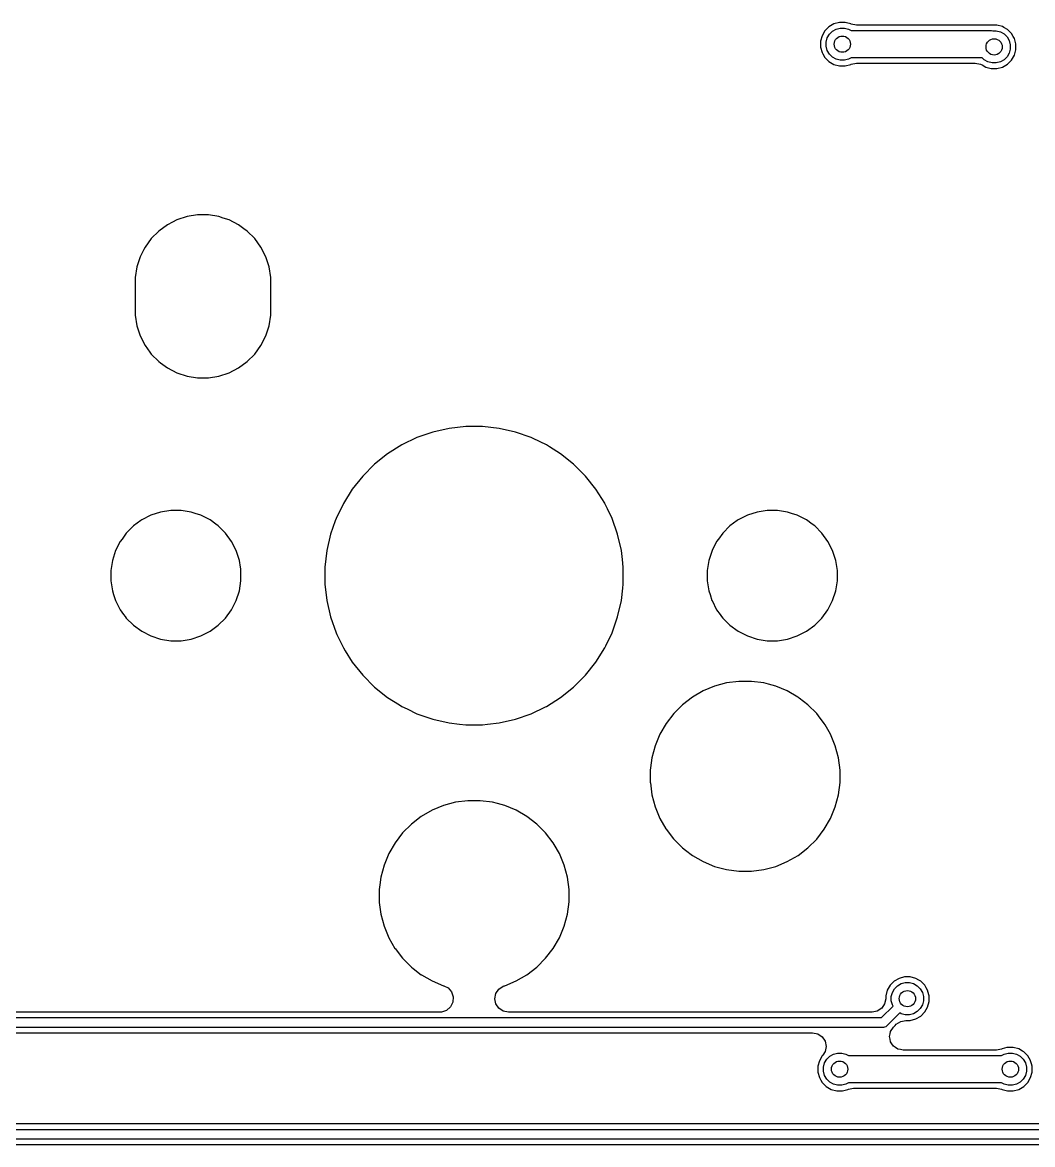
# Model space of a CAD drawing. Header units: inches. Extents: x 2.6 to 14.2, y -7.9 to -3.5.
# Drawn here: x 12.69 to 13.424, y -5.423 to -4.609 of the extents above; entities that cross this region are included whole.
import ezdxf

# ---------------------------------------------------------------- set-up
doc = ezdxf.new("R2010")
doc.units = ezdxf.units.IN
doc.header["$MEASUREMENT"] = 0
doc.layers.add('B.Cu', color=153, linetype='CONTINUOUS', true_color=0x4d7fc4)

msp = doc.modelspace()

# ---------------------------------------------------------------- linework, layer by layer
at = {"layer": 'B.Cu', "linetype": 'CONTINUOUS'}
for p, q in [((13.27954, -4.60991), (13.27595, -4.61199)), ((13.28355, -4.60884), (13.27954, -4.60991)), ((13.28771, -4.60884), (13.28355, -4.60884)), ((13.2887, -4.60911), (13.28771, -4.60884)), ((13.29172, -4.60991), (13.2887, -4.60911)), ((13.29207, -4.61006), (13.29172, -4.60991)), ((13.29582, -4.61081), (13.29207, -4.61006)), ((13.27094, -4.61852), (13.26986, -4.62253)), ((13.27301, -4.61492), (13.27094, -4.61852)), ((13.27595, -4.61199), (13.27301, -4.61492)), ((13.27472, -4.62009), (13.27626, -4.61742)), ((13.27626, -4.61742), (13.27844, -4.61524)), ((13.27844, -4.61524), (13.28111, -4.61369)), ((13.28111, -4.61369), (13.28409, -4.6129)), ((13.28409, -4.6129), (13.28717, -4.6129)), ((13.28717, -4.6129), (13.29015, -4.61369)), ((13.29015, -4.61369), (13.292, -4.61476)), ((13.292, -4.61476), (13.3939, -4.61476)), ((13.39571, -4.61081), (13.29582, -4.61081)), ((13.3939, -4.61476), (13.39492, -4.61486)), ((13.39492, -4.61486), (13.39741, -4.61486)), ((13.39794, -4.61081), (13.39571, -4.61081)), ((13.39741, -4.61486), (13.40039, -4.61566)), ((13.40195, -4.61188), (13.39794, -4.61081)), ((13.40039, -4.61566), (13.40306, -4.6172)), ((13.403, -4.61248), (13.40195, -4.61188)), ((13.40555, -4.61396), (13.403, -4.61248)), ((13.40306, -4.6172), (13.40524, -4.61938)), ((13.40848, -4.61689), (13.40555, -4.61396)), ((13.40978, -4.61914), (13.40848, -4.61689)), ((13.26986, -4.62253), (13.26986, -4.62668)), ((13.26986, -4.62668), (13.27094, -4.63069)), ((13.27392, -4.62306), (13.27472, -4.62009)), ((13.27392, -4.62615), (13.27392, -4.62306)), ((13.27472, -4.62913), (13.27392, -4.62615)), ((13.40524, -4.61938), (13.40678, -4.62205)), ((13.40678, -4.62205), (13.40758, -4.62503)), ((13.40758, -4.62503), (13.40758, -4.62812)), ((13.41056, -4.62049), (13.40978, -4.61914)), ((13.41157, -4.62426), (13.41056, -4.62049)), ((13.41163, -4.6245), (13.41157, -4.62426)), ((13.41163, -4.62865), (13.41163, -4.6245)), ((13.27094, -4.63069), (13.27141, -4.63151)), ((13.27141, -4.63151), (13.27301, -4.63429)), ((13.27301, -4.63429), (13.27595, -4.63722)), ((13.27626, -4.6318), (13.27472, -4.62913)), ((13.27844, -4.63398), (13.27626, -4.6318)), ((13.28111, -4.63552), (13.27844, -4.63398)), ((13.292, -4.63445), (13.29015, -4.63552)), ((13.38718, -4.63445), (13.292, -4.63445)), ((13.38868, -4.63595), (13.38718, -4.63445)), ((13.40524, -4.63376), (13.40306, -4.63595)), ((13.40678, -4.63109), (13.40524, -4.63376)), ((13.40758, -4.62812), (13.40678, -4.63109)), ((13.40848, -4.63626), (13.41056, -4.63266)), ((13.41056, -4.63266), (13.41163, -4.62865)), ((13.27595, -4.63722), (13.27954, -4.6393)), ((13.27954, -4.6393), (13.28355, -4.64037)), ((13.28409, -4.63632), (13.28111, -4.63552)), ((13.28355, -4.64037), (13.28771, -4.64037)), ((13.28717, -4.63632), (13.28409, -4.63632)), ((13.29015, -4.63552), (13.28717, -4.63632)), ((13.28771, -4.64037), (13.29172, -4.6393)), ((13.28771, -4.64037), (13.28771, -4.64037)), ((13.29172, -4.6393), (13.29207, -4.63915)), ((13.29172, -4.6393), (13.29172, -4.6393)), ((13.29172, -4.6393), (13.29172, -4.6393)), ((13.29207, -4.63915), (13.29582, -4.63841)), ((13.29582, -4.63841), (13.3822, -4.63841)), ((13.3822, -4.63841), (13.38595, -4.63915)), ((13.38595, -4.63915), (13.3871, -4.63972)), ((13.3871, -4.63972), (13.38978, -4.64127)), ((13.39135, -4.63749), (13.38868, -4.63595)), ((13.38978, -4.64127), (13.38978, -4.64127)), ((13.38978, -4.64127), (13.38978, -4.64127)), ((13.38978, -4.64127), (13.39379, -4.64234)), ((13.39432, -4.63828), (13.39135, -4.63749)), ((13.39379, -4.64234), (13.39794, -4.64234)), ((13.39741, -4.63828), (13.39432, -4.63828)), ((13.40039, -4.63749), (13.39741, -4.63828)), ((13.39794, -4.64234), (13.40195, -4.64127)), ((13.40306, -4.63595), (13.40039, -4.63749)), ((13.40195, -4.64127), (13.40555, -4.63919)), ((13.40555, -4.63919), (13.40848, -4.63626)), ((12.81755, -4.7486), (12.80989, -4.74981)), ((12.8253, -4.7486), (12.81755, -4.7486)), ((12.81755, -4.7486), (12.81755, -4.7486)), ((12.81755, -4.7486), (12.81755, -4.7486)), ((12.83295, -4.74981), (12.8253, -4.7486)), ((12.8253, -4.7486), (12.8253, -4.7486)), ((12.8253, -4.7486), (12.8253, -4.7486)), ((12.79562, -4.75573), (12.78935, -4.76028)), ((12.79937, -4.75382), (12.79562, -4.75573)), ((12.79562, -4.75573), (12.79562, -4.75573)), ((12.79562, -4.75573), (12.79562, -4.75573)), ((12.79562, -4.75573), (12.79562, -4.75573)), ((12.80252, -4.75221), (12.79937, -4.75382)), ((12.80989, -4.74981), (12.80252, -4.75221)), ((12.80252, -4.75221), (12.80252, -4.75221)), ((12.8361, -4.75084), (12.83295, -4.74981)), ((12.83295, -4.74981), (12.83295, -4.74981)), ((12.83295, -4.74981), (12.83295, -4.74981)), ((12.84032, -4.75221), (12.8361, -4.75084)), ((12.84723, -4.75573), (12.84032, -4.75221)), ((12.84032, -4.75221), (12.84032, -4.75221)), ((12.84032, -4.75221), (12.84032, -4.75221)), ((12.84032, -4.75221), (12.84032, -4.75221)), ((12.85114, -4.75857), (12.84723, -4.75573)), ((12.84723, -4.75573), (12.84723, -4.75573)), ((12.84723, -4.75573), (12.84723, -4.75573)), ((12.78935, -4.76028), (12.78387, -4.76576)), ((12.8535, -4.76028), (12.85114, -4.75857)), ((12.85897, -4.76576), (12.8535, -4.76028)), ((12.77932, -4.77203), (12.77845, -4.77373)), ((12.78387, -4.76576), (12.77932, -4.77203)), ((12.77932, -4.77203), (12.77932, -4.77203)), ((12.77932, -4.77203), (12.77932, -4.77203)), ((12.77932, -4.77203), (12.77932, -4.77203)), ((12.86351, -4.772), (12.85897, -4.76576)), ((12.85897, -4.76576), (12.85897, -4.76576)), ((12.86353, -4.77203), (12.86351, -4.772)), ((12.86705, -4.77894), (12.86353, -4.77203)), ((12.7758, -4.77894), (12.7734, -4.78631)), ((12.77845, -4.77373), (12.7758, -4.77894)), ((12.7758, -4.77894), (12.7758, -4.77894)), ((12.86944, -4.78631), (12.86705, -4.77894)), ((12.7734, -4.78631), (12.77219, -4.79396)), ((12.87065, -4.79396), (12.86944, -4.78631)), ((12.77219, -4.79396), (12.77219, -4.79396)), ((12.77219, -4.79396), (12.77219, -4.82139)), ((12.87065, -4.82139), (12.87065, -4.79396)), ((12.87065, -4.79396), (12.87065, -4.79396)), ((12.77219, -4.82139), (12.77219, -4.82139)), ((12.77219, -4.82139), (12.7734, -4.82905)), ((12.86944, -4.82905), (12.87065, -4.82139)), ((12.7734, -4.82905), (12.7734, -4.82905)), ((12.7734, -4.82905), (12.77368, -4.82989)), ((12.77368, -4.82989), (12.77579, -4.83639)), ((12.86705, -4.83642), (12.86944, -4.82905)), ((12.77579, -4.83639), (12.7758, -4.83642)), ((12.7758, -4.83642), (12.77932, -4.84332)), ((12.86353, -4.84332), (12.86705, -4.83642)), ((12.77932, -4.84332), (12.77932, -4.84332)), ((12.77932, -4.84332), (12.77932, -4.84332)), ((12.77932, -4.84332), (12.78292, -4.84829)), ((12.85897, -4.84959), (12.86353, -4.84332)), ((12.78292, -4.84829), (12.78387, -4.84959)), ((12.78387, -4.84959), (12.78935, -4.85507)), ((12.8535, -4.85507), (12.85897, -4.84959)), ((12.78935, -4.85507), (12.79067, -4.85603)), ((12.79067, -4.85603), (12.79558, -4.8596)), ((12.79558, -4.8596), (12.79562, -4.85963)), ((12.79562, -4.85963), (12.80252, -4.86315)), ((12.80252, -4.86315), (12.80989, -4.86554)), ((12.83295, -4.86554), (12.84032, -4.86315)), ((12.84032, -4.86315), (12.84723, -4.85963)), ((12.84723, -4.85963), (12.8535, -4.85507)), ((12.80989, -4.86554), (12.81755, -4.86675)), ((12.81755, -4.86675), (12.81755, -4.86675)), ((12.81755, -4.86675), (12.8253, -4.86675)), ((12.8253, -4.86675), (12.83295, -4.86554)), ((12.8253, -4.86675), (12.8253, -4.86675)), ((13.00011, -4.90351), (12.98825, -4.90621)), ((13.01219, -4.90215), (13.00011, -4.90351)), ((13.02435, -4.90215), (13.01219, -4.90215)), ((13.01219, -4.90215), (13.01219, -4.90215)), ((13.03644, -4.90351), (13.02435, -4.90215)), ((13.02435, -4.90215), (13.02435, -4.90215)), ((13.0483, -4.90621), (13.03644, -4.90351)), ((12.97677, -4.91023), (12.96581, -4.91551)), ((12.98238, -4.90827), (12.97677, -4.91023)), ((12.97677, -4.91023), (12.97677, -4.91023)), ((12.97677, -4.91023), (12.97677, -4.91023)), ((12.98825, -4.90621), (12.98238, -4.90827)), ((13.05978, -4.91023), (13.0483, -4.90621)), ((13.0483, -4.90621), (13.0483, -4.90621)), ((13.0483, -4.90621), (13.0483, -4.90621)), ((13.0611, -4.91087), (13.05978, -4.91023)), ((13.07074, -4.91551), (13.0611, -4.91087)), ((12.96581, -4.91551), (12.95551, -4.92198)), ((13.07312, -4.91701), (13.07074, -4.91551)), ((13.08103, -4.92198), (13.07312, -4.91701)), ((12.95551, -4.92198), (12.946, -4.92956)), ((12.95551, -4.92198), (12.95551, -4.92198)), ((13.09054, -4.92956), (13.08103, -4.92198)), ((12.946, -4.92956), (12.9374, -4.93816)), ((12.946, -4.92956), (12.946, -4.92956)), ((13.09914, -4.93816), (13.09054, -4.92956)), ((12.9374, -4.93816), (12.92982, -4.94767)), ((12.9374, -4.93816), (12.9374, -4.93816)), ((13.10673, -4.94767), (13.09914, -4.93816)), ((12.92982, -4.94767), (12.92335, -4.95797)), ((12.92982, -4.94767), (12.92982, -4.94767)), ((13.11318, -4.95794), (13.10673, -4.94767)), ((12.92335, -4.95797), (12.91809, -4.9689)), ((13.1132, -4.95797), (13.11318, -4.95794)), ((13.11511, -4.96193), (13.1132, -4.95797)), ((12.78359, -4.96663), (12.77697, -4.97001)), ((12.79067, -4.96433), (12.78359, -4.96663)), ((12.78359, -4.96663), (12.78359, -4.96663)), ((12.78359, -4.96663), (12.78359, -4.96663)), ((12.79802, -4.96317), (12.79067, -4.96433)), ((12.80546, -4.96317), (12.79802, -4.96317)), ((12.79802, -4.96317), (12.79802, -4.96317)), ((12.79802, -4.96317), (12.79802, -4.96317)), ((12.8128, -4.96433), (12.80546, -4.96317)), ((12.80546, -4.96317), (12.80546, -4.96317)), ((12.80546, -4.96317), (12.80546, -4.96317)), ((12.8128, -4.96433), (12.8128, -4.96433)), ((12.8128, -4.96433), (12.8128, -4.96433)), ((12.81571, -4.96528), (12.8128, -4.96433)), ((12.81988, -4.96663), (12.81571, -4.96528)), ((12.82651, -4.97001), (12.81988, -4.96663)), ((12.81988, -4.96663), (12.81988, -4.96663)), ((12.81988, -4.96663), (12.81988, -4.96663)), ((12.91807, -4.96893), (12.9175, -4.97056)), ((12.91809, -4.9689), (12.91807, -4.96893)), ((13.11848, -4.96893), (13.11511, -4.96193)), ((13.12249, -4.98041), (13.11848, -4.96893)), ((13.21667, -4.96663), (13.21004, -4.97001)), ((13.22374, -4.96433), (13.21667, -4.96663)), ((13.21667, -4.96663), (13.21667, -4.96663)), ((13.21667, -4.96663), (13.21667, -4.96663)), ((13.23109, -4.96317), (13.22374, -4.96433)), ((13.23853, -4.96317), (13.23109, -4.96317)), ((13.23109, -4.96317), (13.23109, -4.96317)), ((13.23109, -4.96317), (13.23109, -4.96317)), ((13.24588, -4.96433), (13.23853, -4.96317)), ((13.23853, -4.96317), (13.23853, -4.96317)), ((13.23853, -4.96317), (13.23853, -4.96317)), ((13.24878, -4.96528), (13.24588, -4.96433)), ((13.24588, -4.96433), (13.24588, -4.96433)), ((13.24588, -4.96433), (13.24588, -4.96433)), ((13.25295, -4.96663), (13.24878, -4.96528)), ((13.25958, -4.97001), (13.25295, -4.96663)), ((13.25295, -4.96663), (13.25295, -4.96663)), ((13.25295, -4.96663), (13.25295, -4.96663)), ((12.77095, -4.97438), (12.76569, -4.97964)), ((12.77633, -4.97047), (12.77095, -4.97438)), ((12.77697, -4.97001), (12.77633, -4.97047)), ((12.83076, -4.9731), (12.82651, -4.97001)), ((12.83253, -4.97438), (12.83076, -4.9731)), ((12.83779, -4.97964), (12.83253, -4.97438)), ((12.83253, -4.97438), (12.83253, -4.97438)), ((12.83253, -4.97438), (12.83253, -4.97438)), ((12.9175, -4.97056), (12.91405, -4.98041)), ((13.20402, -4.97438), (13.19876, -4.97964)), ((13.2094, -4.97047), (13.20402, -4.97438)), ((13.21004, -4.97001), (13.2094, -4.97047)), ((13.26383, -4.9731), (13.25958, -4.97001)), ((13.2656, -4.97438), (13.26383, -4.9731)), ((13.27086, -4.97964), (13.2656, -4.97438)), ((13.2656, -4.97438), (13.2656, -4.97438)), ((13.2656, -4.97438), (13.2656, -4.97438)), ((12.76262, -4.98386), (12.76131, -4.98566)), ((12.76569, -4.97964), (12.76262, -4.98386)), ((12.84216, -4.98566), (12.83779, -4.97964)), ((12.91405, -4.98041), (12.91135, -4.99227)), ((13.1252, -4.99227), (13.12249, -4.98041)), ((13.19569, -4.98386), (13.19438, -4.98566)), ((13.19876, -4.97964), (13.19569, -4.98386)), ((13.27523, -4.98566), (13.27086, -4.97964)), ((12.75794, -4.99229), (12.75564, -4.99937)), ((12.75795, -4.99226), (12.75794, -4.99229)), ((12.76131, -4.98566), (12.75795, -4.99226)), ((12.84554, -4.99229), (12.84216, -4.98566)), ((12.84784, -4.99937), (12.84554, -4.99229)), ((12.91135, -4.99227), (12.90999, -5.00435)), ((13.12591, -4.99861), (13.1252, -4.99227)), ((13.19101, -4.99229), (13.18871, -4.99937)), ((13.19102, -4.99226), (13.19101, -4.99229)), ((13.19438, -4.98566), (13.19102, -4.99226)), ((13.27861, -4.99229), (13.27523, -4.98566)), ((13.28091, -4.99937), (13.27861, -4.99229)), ((12.75564, -4.99937), (12.75447, -5.00671)), ((12.84863, -5.00435), (12.84784, -4.99937)), ((12.84784, -4.99937), (12.84784, -4.99937)), ((13.12656, -5.00435), (13.12591, -4.99861)), ((13.18871, -4.99937), (13.18754, -5.00671)), ((13.28207, -5.00671), (13.28091, -4.99937)), ((12.75447, -5.00671), (12.75447, -5.00671)), ((12.75447, -5.00671), (12.75447, -5.01415)), ((12.84883, -5.00561), (12.84863, -5.00435)), ((12.84893, -5.00625), (12.84883, -5.00561)), ((12.849, -5.00671), (12.84893, -5.00625)), ((12.849, -5.01415), (12.849, -5.00671)), ((12.90999, -5.00435), (12.90999, -5.01651)), ((13.12656, -5.00671), (13.12656, -5.00435)), ((13.12656, -5.00435), (13.12656, -5.00435)), ((13.12656, -5.01651), (13.12656, -5.00671)), ((13.18754, -5.00671), (13.18754, -5.00671)), ((13.18754, -5.00671), (13.18754, -5.01415)), ((13.28207, -5.01415), (13.28207, -5.00671)), ((13.28207, -5.00671), (13.28207, -5.00671)), ((12.75447, -5.01415), (12.75447, -5.01415)), ((12.75447, -5.01415), (12.75564, -5.0215)), ((12.84784, -5.0215), (12.849, -5.01415)), ((12.90999, -5.01651), (12.91135, -5.0286)), ((13.12622, -5.01956), (13.12656, -5.01651)), ((13.12656, -5.01651), (13.12656, -5.01651)), ((13.18754, -5.01415), (13.18754, -5.01415)), ((13.18754, -5.01415), (13.18871, -5.0215)), ((13.28091, -5.0215), (13.28207, -5.01415)), ((12.75564, -5.0215), (12.75564, -5.0215)), ((12.75564, -5.0215), (12.75652, -5.02422)), ((12.75652, -5.02422), (12.75793, -5.02855)), ((12.84554, -5.02858), (12.84784, -5.0215)), ((13.1252, -5.0286), (13.12622, -5.01956)), ((13.18871, -5.0215), (13.18871, -5.0215)), ((13.18871, -5.0215), (13.18959, -5.02422)), ((13.18959, -5.02422), (13.191, -5.02855)), ((13.27861, -5.02858), (13.28091, -5.0215)), ((12.75793, -5.02855), (12.75794, -5.02858)), ((12.75794, -5.02858), (12.76131, -5.0352)), ((12.84216, -5.0352), (12.84554, -5.02858)), ((12.91135, -5.0286), (12.91405, -5.04043)), ((13.12249, -5.04046), (13.1252, -5.0286)), ((13.191, -5.02855), (13.19101, -5.02858)), ((13.19101, -5.02858), (13.19438, -5.0352)), ((13.27523, -5.0352), (13.27861, -5.02858)), ((12.76131, -5.0352), (12.76377, -5.03858)), ((12.76377, -5.03858), (12.76494, -5.04019)), ((12.76494, -5.04019), (12.76569, -5.04122)), ((12.76569, -5.04122), (12.77095, -5.04648)), ((12.83253, -5.04648), (12.83779, -5.04122)), ((12.83779, -5.04122), (12.84216, -5.0352)), ((12.91405, -5.04043), (12.91405, -5.04046)), ((12.91405, -5.04046), (12.91807, -5.05194)), ((13.11848, -5.05194), (13.12249, -5.04046)), ((13.19438, -5.0352), (13.19684, -5.03858)), ((13.19684, -5.03858), (13.19801, -5.04019)), ((13.19801, -5.04019), (13.19876, -5.04122)), ((13.19876, -5.04122), (13.20402, -5.04648)), ((13.2656, -5.04648), (13.27086, -5.04122)), ((13.27086, -5.04122), (13.27523, -5.0352)), ((12.77095, -5.04648), (12.77697, -5.05086)), ((12.82651, -5.05086), (12.83253, -5.04648)), ((13.20402, -5.04648), (13.21004, -5.05086)), ((13.25958, -5.05086), (13.2656, -5.04648)), ((12.77697, -5.05086), (12.78359, -5.05423)), ((12.78359, -5.05423), (12.79067, -5.05653)), ((12.79067, -5.05653), (12.79802, -5.0577)), ((12.79802, -5.0577), (12.79802, -5.0577)), ((12.79802, -5.0577), (12.80546, -5.0577)), ((12.80546, -5.0577), (12.8128, -5.05653)), ((12.80546, -5.0577), (12.80546, -5.0577)), ((12.8128, -5.05653), (12.81988, -5.05423)), ((12.81988, -5.05423), (12.82651, -5.05086)), ((12.91807, -5.05194), (12.91863, -5.0531)), ((12.91863, -5.0531), (12.92335, -5.0629)), ((13.11387, -5.06149), (13.11848, -5.05194)), ((13.21004, -5.05086), (13.21667, -5.05423)), ((13.21667, -5.05423), (13.22374, -5.05653)), ((13.22374, -5.05653), (13.23109, -5.0577)), ((13.23109, -5.0577), (13.23109, -5.0577)), ((13.23109, -5.0577), (13.23853, -5.0577)), ((13.23853, -5.0577), (13.24588, -5.05653)), ((13.23853, -5.0577), (13.23853, -5.0577)), ((13.24588, -5.05653), (13.25295, -5.05423)), ((13.25295, -5.05423), (13.25958, -5.05086)), ((12.92335, -5.0629), (12.92474, -5.06512)), ((12.92474, -5.06512), (12.92982, -5.07319)), ((13.10673, -5.07319), (13.1132, -5.0629)), ((13.1132, -5.0629), (13.11321, -5.06287)), ((13.11321, -5.06287), (13.11387, -5.06149)), ((12.92982, -5.07319), (12.9374, -5.0827)), ((13.09914, -5.0827), (13.10673, -5.07319)), ((12.9374, -5.0827), (12.946, -5.0913)), ((13.09054, -5.0913), (13.09914, -5.0827)), ((13.19292, -5.0907), (13.18458, -5.09416)), ((13.20165, -5.08836), (13.19292, -5.0907)), ((13.21061, -5.08719), (13.20165, -5.08836)), ((13.21964, -5.08719), (13.21061, -5.08719)), ((13.2286, -5.08836), (13.21964, -5.08719)), ((13.23199, -5.08927), (13.2286, -5.08836)), ((13.2286, -5.08836), (13.2286, -5.08836)), ((13.2286, -5.08836), (13.2286, -5.08836)), ((13.23732, -5.0907), (13.23199, -5.08927)), ((13.24567, -5.09416), (13.23732, -5.0907)), ((12.946, -5.0913), (12.95551, -5.09889)), ((12.95551, -5.09889), (12.96399, -5.10422)), ((13.07074, -5.10536), (13.08103, -5.09889)), ((13.08103, -5.09889), (13.09054, -5.0913)), ((13.17675, -5.09868), (13.16959, -5.10418)), ((13.18458, -5.09416), (13.17675, -5.09868)), ((13.17675, -5.09868), (13.17675, -5.09868)), ((13.18458, -5.09416), (13.18458, -5.09416)), ((13.25344, -5.09865), (13.24567, -5.09416)), ((13.24567, -5.09416), (13.24567, -5.09416)), ((13.25349, -5.09868), (13.25344, -5.09865)), ((13.25442, -5.09938), (13.25349, -5.09868)), ((13.26066, -5.10418), (13.25442, -5.09938)), ((12.96399, -5.10422), (12.96581, -5.10536)), ((12.96581, -5.10536), (12.96956, -5.10716)), ((12.96956, -5.10716), (12.97677, -5.11064)), ((13.05978, -5.11064), (13.07012, -5.10566)), ((13.07012, -5.10566), (13.07074, -5.10536)), ((13.07074, -5.10536), (13.07074, -5.10536)), ((13.07074, -5.10536), (13.07074, -5.10536)), ((13.16959, -5.10418), (13.1632, -5.11056)), ((13.26705, -5.11056), (13.26066, -5.10418)), ((13.26066, -5.10418), (13.26066, -5.10418)), ((13.26066, -5.10418), (13.26066, -5.10418)), ((12.97677, -5.11064), (12.98825, -5.11465)), ((12.98825, -5.11465), (13.00011, -5.11736)), ((13.03644, -5.11736), (13.0483, -5.11465)), ((13.0483, -5.11465), (13.05978, -5.11064)), ((13.1632, -5.11056), (13.1577, -5.11773)), ((13.26834, -5.11225), (13.26705, -5.11056)), ((13.26705, -5.11056), (13.26705, -5.11056)), ((13.26705, -5.11056), (13.26705, -5.11056)), ((13.27255, -5.11773), (13.26834, -5.11225)), ((13.00011, -5.11736), (13.00766, -5.11821)), ((13.00766, -5.11821), (13.01219, -5.11872)), ((13.01219, -5.11872), (13.01219, -5.11872)), ((13.01219, -5.11872), (13.02435, -5.11872)), ((13.02435, -5.11872), (13.02809, -5.1183)), ((13.02435, -5.11872), (13.02435, -5.11872)), ((13.02809, -5.1183), (13.03644, -5.11736)), ((13.1577, -5.11773), (13.15318, -5.12556)), ((13.1577, -5.11773), (13.1577, -5.11773)), ((13.27312, -5.11872), (13.27255, -5.11773)), ((13.27705, -5.12552), (13.27312, -5.11872)), ((13.15318, -5.12556), (13.14972, -5.1339)), ((13.15318, -5.12556), (13.15318, -5.12556)), ((13.27707, -5.12556), (13.27705, -5.12552)), ((13.28052, -5.1339), (13.27707, -5.12556)), ((13.14972, -5.1339), (13.14739, -5.14263)), ((13.28286, -5.14263), (13.28052, -5.1339)), ((13.14739, -5.14263), (13.14643, -5.14989)), ((13.28404, -5.15159), (13.28286, -5.14263)), ((13.14643, -5.14989), (13.14621, -5.15159)), ((13.14621, -5.15159), (13.14621, -5.16062)), ((13.28404, -5.16062), (13.28404, -5.15159)), ((13.14621, -5.16062), (13.14625, -5.16095)), ((13.14625, -5.16095), (13.14739, -5.16958)), ((13.28286, -5.16958), (13.28404, -5.16062)), ((13.14739, -5.16958), (13.14972, -5.1783)), ((13.28052, -5.1783), (13.28286, -5.16958)), ((12.98773, -5.18077), (12.9799, -5.18529)), ((12.99607, -5.17732), (12.98773, -5.18077)), ((12.98773, -5.18077), (12.98773, -5.18077)), ((13.0048, -5.17498), (12.99607, -5.17732)), ((13.01376, -5.1738), (13.0048, -5.17498)), ((13.02279, -5.1738), (13.01376, -5.1738)), ((13.03175, -5.17498), (13.02279, -5.1738)), ((13.03514, -5.17589), (13.03175, -5.17498)), ((13.03175, -5.17498), (13.03175, -5.17498)), ((13.03175, -5.17498), (13.03175, -5.17498)), ((13.04047, -5.17732), (13.03514, -5.17589)), ((13.04882, -5.18077), (13.04047, -5.17732)), ((13.05659, -5.18526), (13.04882, -5.18077)), ((13.04882, -5.18077), (13.04882, -5.18077)), ((13.14972, -5.1783), (13.15318, -5.18665)), ((13.27707, -5.18665), (13.28052, -5.1783)), ((12.9799, -5.18529), (12.97274, -5.19079)), ((12.9799, -5.18529), (12.9799, -5.18529)), ((13.05664, -5.18529), (13.05659, -5.18526)), ((13.06381, -5.19079), (13.05664, -5.18529)), ((13.05664, -5.18529), (13.05664, -5.18529)), ((13.05664, -5.18529), (13.05664, -5.18529)), ((13.15318, -5.18665), (13.15318, -5.18665)), ((13.15318, -5.18665), (13.1576, -5.1943)), ((13.27255, -5.19447), (13.27707, -5.18665)), ((12.96635, -5.19718), (12.96085, -5.20435)), ((12.97274, -5.19079), (12.96635, -5.19718)), ((13.0702, -5.19718), (13.06381, -5.19079)), ((13.06381, -5.19079), (13.06381, -5.19079)), ((13.06381, -5.19079), (13.06381, -5.19079)), ((13.0757, -5.20435), (13.0702, -5.19718)), ((13.1576, -5.1943), (13.1577, -5.19447)), ((13.1577, -5.19447), (13.1577, -5.19447)), ((13.1577, -5.19447), (13.16317, -5.20161)), ((13.26705, -5.20164), (13.27255, -5.19447)), ((12.96085, -5.20435), (12.95633, -5.21217)), ((12.96085, -5.20435), (12.96085, -5.20435)), ((13.07644, -5.20562), (13.0757, -5.20435)), ((13.16317, -5.20161), (13.1632, -5.20164)), ((13.1632, -5.20164), (13.16959, -5.20803)), ((13.26066, -5.20803), (13.26705, -5.20164)), ((12.95633, -5.21217), (12.95287, -5.22052)), ((12.95633, -5.21217), (12.95633, -5.21217)), ((13.0802, -5.21214), (13.07644, -5.20562)), ((13.08022, -5.21217), (13.0802, -5.21214)), ((13.08367, -5.22052), (13.08022, -5.21217)), ((13.16959, -5.20803), (13.16959, -5.20803)), ((13.16959, -5.20803), (13.16959, -5.20803)), ((13.16959, -5.20803), (13.17177, -5.2097)), ((13.17177, -5.2097), (13.17675, -5.21353)), ((13.25349, -5.21353), (13.26066, -5.20803)), ((12.95287, -5.22052), (12.95053, -5.22924)), ((13.08601, -5.22924), (13.08367, -5.22052)), ((13.17675, -5.21353), (13.17675, -5.21353)), ((13.17675, -5.21353), (13.18458, -5.21805)), ((13.18458, -5.21805), (13.18458, -5.21805)), ((13.18458, -5.21805), (13.18458, -5.21805)), ((13.18458, -5.21805), (13.19292, -5.2215)), ((13.19292, -5.2215), (13.20165, -5.22384)), ((13.2286, -5.22384), (13.23732, -5.2215)), ((13.23732, -5.2215), (13.24567, -5.21805)), ((13.24567, -5.21805), (13.25349, -5.21353)), ((12.95053, -5.22924), (12.94978, -5.23497)), ((13.08719, -5.2382), (13.08601, -5.22924)), ((13.20165, -5.22384), (13.21061, -5.22502)), ((13.21061, -5.22502), (13.21964, -5.22502)), ((13.21964, -5.22502), (13.2286, -5.22384)), ((12.94978, -5.23497), (12.94936, -5.2382)), ((12.94936, -5.2382), (12.94936, -5.24723)), ((13.08719, -5.24723), (13.08719, -5.2382)), ((12.94936, -5.24723), (12.94942, -5.24772)), ((12.94942, -5.24772), (12.95053, -5.25619)), ((13.08601, -5.25619), (13.08719, -5.24723)), ((12.95053, -5.25619), (12.95287, -5.26492)), ((13.08367, -5.26492), (13.08601, -5.25619)), ((12.95287, -5.26492), (12.95633, -5.27326)), ((13.08022, -5.27326), (13.08367, -5.26492)), ((12.95633, -5.27326), (12.95633, -5.27326)), ((12.95633, -5.27326), (12.96083, -5.28106)), ((13.0757, -5.28109), (13.08022, -5.27326)), ((12.96083, -5.28106), (12.96085, -5.28109)), ((12.96085, -5.28109), (12.96085, -5.28109)), ((12.96085, -5.28109), (12.96632, -5.28822)), ((13.0702, -5.28825), (13.0757, -5.28109)), ((12.96632, -5.28822), (12.96635, -5.28825)), ((12.96635, -5.28825), (12.97274, -5.29464)), ((12.97274, -5.29464), (12.97274, -5.29464)), ((12.97274, -5.29464), (12.97274, -5.29464)), ((12.97274, -5.29464), (12.97397, -5.29559)), ((13.05664, -5.30014), (13.06381, -5.29464)), ((13.06381, -5.29464), (13.0702, -5.28825)), ((12.97397, -5.29559), (12.9799, -5.30014)), ((12.9799, -5.30014), (12.98008, -5.30024)), ((12.98008, -5.30024), (12.98773, -5.30466)), ((13.04882, -5.30466), (13.05664, -5.30014)), ((13.32679, -5.30283), (13.32319, -5.3049)), ((13.3308, -5.30175), (13.32679, -5.30283)), ((13.33495, -5.30175), (13.3308, -5.30175)), ((13.33896, -5.30283), (13.33495, -5.30175)), ((13.34119, -5.30411), (13.33896, -5.30283)), ((12.98773, -5.30466), (12.98773, -5.30466)), ((12.98773, -5.30466), (12.98773, -5.30466)), ((12.98773, -5.30466), (12.99607, -5.30812)), ((12.99607, -5.30812), (12.99607, -5.30812)), ((12.99607, -5.30812), (12.99607, -5.30812)), ((12.99607, -5.30812), (12.99638, -5.30822)), ((12.99638, -5.30822), (12.99635, -5.30829)), ((12.99635, -5.30829), (12.99933, -5.30976)), ((12.99933, -5.30976), (13.00185, -5.31264)), ((13.03413, -5.31379), (13.03625, -5.31061)), ((13.03625, -5.31061), (13.03943, -5.30848)), ((13.03943, -5.30848), (13.04017, -5.30823)), ((13.04017, -5.30822), (13.04047, -5.30812)), ((13.04017, -5.30823), (13.04017, -5.30822)), ((13.04047, -5.30812), (13.04882, -5.30466)), ((13.04047, -5.30812), (13.04047, -5.30812)), ((13.32026, -5.30784), (13.31818, -5.31143)), ((13.32319, -5.3049), (13.32026, -5.30784)), ((13.32196, -5.313), (13.3235, -5.31033)), ((13.3235, -5.31033), (13.32568, -5.30815)), ((13.32568, -5.30815), (13.32835, -5.30661)), ((13.32835, -5.30661), (13.33133, -5.30581)), ((13.33133, -5.30581), (13.33442, -5.30581)), ((13.33442, -5.30581), (13.33739, -5.30661)), ((13.33739, -5.30661), (13.34006, -5.30815)), ((13.34006, -5.30815), (13.34224, -5.31033)), ((13.34256, -5.3049), (13.34119, -5.30411)), ((13.34224, -5.31033), (13.34379, -5.313)), ((13.34549, -5.30784), (13.34256, -5.3049)), ((13.34656, -5.30969), (13.34549, -5.30784)), ((13.34757, -5.31143), (13.34656, -5.30969)), ((13.00185, -5.31264), (13.00308, -5.31626)), ((13.00308, -5.31626), (13.00283, -5.32008)), ((13.03338, -5.31754), (13.03413, -5.31379)), ((13.03413, -5.32129), (13.03338, -5.31754)), ((13.31711, -5.31754), (13.31636, -5.32129)), ((13.31818, -5.31143), (13.31711, -5.31544)), ((13.31711, -5.31544), (13.31711, -5.31754)), ((13.32116, -5.31598), (13.32196, -5.313)), ((13.32116, -5.31906), (13.32116, -5.31598)), ((13.32196, -5.32204), (13.32116, -5.31906)), ((13.34379, -5.313), (13.34458, -5.31598)), ((13.34458, -5.31906), (13.34379, -5.32204)), ((13.34458, -5.31598), (13.34458, -5.31906)), ((13.34847, -5.3148), (13.34757, -5.31143)), ((13.34864, -5.31544), (13.34847, -5.3148)), ((13.34864, -5.3196), (13.34864, -5.31544)), ((12.99336, -5.32734), (12.6117, -5.32734)), ((12.99464, -5.32726), (12.99336, -5.32734)), ((12.99826, -5.32603), (12.99464, -5.32726)), ((13.00114, -5.32351), (12.99826, -5.32603)), ((13.00283, -5.32008), (13.00114, -5.32351)), ((13.03625, -5.32447), (13.03413, -5.32129)), ((13.03943, -5.3266), (13.03625, -5.32447)), ((13.04318, -5.32734), (13.03943, -5.3266)), ((13.3073, -5.32734), (13.04318, -5.32734)), ((13.31105, -5.3266), (13.3073, -5.32734)), ((13.31424, -5.32447), (13.31105, -5.3266)), ((13.31408, -5.3313), (13.32247, -5.32292)), ((13.31636, -5.32129), (13.31424, -5.32447)), ((13.32247, -5.32292), (13.32196, -5.32204)), ((13.34006, -5.32689), (13.33739, -5.32843)), ((13.34224, -5.32471), (13.34006, -5.32689)), ((13.34379, -5.32204), (13.34224, -5.32471)), ((13.34256, -5.33014), (13.34549, -5.3272)), ((13.34549, -5.3272), (13.34757, -5.32361)), ((13.34757, -5.32361), (13.34864, -5.3196)), ((12.57866, -5.3313), (13.31408, -5.3313)), ((13.32748, -5.32793), (13.31806, -5.33735)), ((13.32484, -5.33616), (13.32802, -5.33403)), ((13.32835, -5.32843), (13.32748, -5.32793)), ((13.32802, -5.33403), (13.33177, -5.33329)), ((13.33133, -5.32923), (13.32835, -5.32843)), ((13.33442, -5.32923), (13.33133, -5.32923)), ((13.33177, -5.33329), (13.33495, -5.33329)), ((13.33739, -5.32843), (13.33442, -5.32923)), ((13.33495, -5.33329), (13.33896, -5.33221)), ((13.33896, -5.33221), (13.34256, -5.33014)), ((12.5757, -5.34234), (13.26405, -5.34234)), ((13.31555, -5.33839), (12.57719, -5.33839)), ((13.26405, -5.34234), (13.26781, -5.34309)), ((13.26781, -5.34309), (13.27099, -5.34521)), ((13.31624, -5.33832), (13.31555, -5.33839)), ((13.31723, -5.33791), (13.31624, -5.33832)), ((13.31752, -5.33779), (13.31723, -5.33791)), ((13.31806, -5.33735), (13.31752, -5.33779)), ((13.31996, -5.3451), (13.32036, -5.3431)), ((13.32036, -5.3431), (13.32071, -5.34135)), ((13.32071, -5.34135), (13.32283, -5.33817)), ((13.32071, -5.34135), (13.32071, -5.34135)), ((13.32071, -5.34135), (13.32071, -5.34135)), ((13.32283, -5.33817), (13.32309, -5.33791)), ((13.32283, -5.33817), (13.32283, -5.33817)), ((13.32309, -5.33791), (13.32329, -5.33771)), ((13.32329, -5.33771), (13.32405, -5.33695)), ((13.32329, -5.33771), (13.32329, -5.33771)), ((13.32405, -5.33695), (13.32484, -5.33616)), ((13.27099, -5.34521), (13.27311, -5.34839)), ((13.27311, -5.34839), (13.27386, -5.35215)), ((13.32034, -5.347), (13.31996, -5.3451)), ((13.31996, -5.3451), (13.31996, -5.3451)), ((13.31996, -5.3451), (13.31996, -5.3451)), ((13.32071, -5.34885), (13.32034, -5.347)), ((13.32165, -5.35026), (13.32071, -5.34885)), ((13.32071, -5.34885), (13.32071, -5.34885)), ((13.32071, -5.34885), (13.32071, -5.34885)), ((13.32283, -5.35203), (13.32165, -5.35026)), ((13.27104, -5.35902), (13.26897, -5.36261)), ((13.27144, -5.35851), (13.27104, -5.35902)), ((13.27311, -5.3559), (13.27139, -5.35847)), ((13.27139, -5.35847), (13.27144, -5.35851)), ((13.27386, -5.35215), (13.27311, -5.3559)), ((13.27429, -5.36151), (13.27647, -5.35933)), ((13.27647, -5.35933), (13.27914, -5.35779)), ((13.27914, -5.35779), (13.28212, -5.35699)), ((13.28212, -5.35699), (13.2852, -5.35699)), ((13.2852, -5.35699), (13.28818, -5.35779)), ((13.28818, -5.35779), (13.29003, -5.35886)), ((13.29003, -5.35886), (13.4013, -5.35886)), ((13.32425, -5.35298), (13.32283, -5.35203)), ((13.32283, -5.35203), (13.32283, -5.35203)), ((13.32283, -5.35203), (13.32283, -5.35203)), ((13.32601, -5.35416), (13.32425, -5.35298)), ((13.32781, -5.35451), (13.32601, -5.35416)), ((13.32601, -5.35416), (13.32601, -5.35416)), ((13.32601, -5.35416), (13.32601, -5.35416)), ((13.32977, -5.3549), (13.32781, -5.35451)), ((13.39748, -5.3549), (13.32977, -5.3549)), ((13.40123, -5.35416), (13.39748, -5.3549)), ((13.40159, -5.35401), (13.40123, -5.35416)), ((13.4013, -5.35886), (13.40316, -5.35779)), ((13.40504, -5.35308), (13.40159, -5.35401)), ((13.40316, -5.35779), (13.40614, -5.35699)), ((13.4056, -5.35293), (13.40504, -5.35308)), ((13.40975, -5.35293), (13.4056, -5.35293)), ((13.40614, -5.35699), (13.40922, -5.35699)), ((13.40922, -5.35699), (13.4122, -5.35779)), ((13.41376, -5.35401), (13.40975, -5.35293)), ((13.4122, -5.35779), (13.41487, -5.35933)), ((13.4164, -5.35553), (13.41376, -5.35401)), ((13.41487, -5.35933), (13.41705, -5.36151)), ((13.41736, -5.35608), (13.4164, -5.35553)), ((13.42029, -5.35902), (13.41736, -5.35608)), ((13.42226, -5.36242), (13.42029, -5.35902)), ((13.26897, -5.36261), (13.26789, -5.36662)), ((13.26789, -5.36662), (13.26789, -5.37078)), ((13.27195, -5.36716), (13.27275, -5.36418)), ((13.27195, -5.37024), (13.27195, -5.36716)), ((13.27275, -5.36418), (13.27429, -5.36151)), ((13.41705, -5.36151), (13.41859, -5.36418)), ((13.41859, -5.36418), (13.41939, -5.36716)), ((13.41939, -5.36716), (13.41939, -5.37024)), ((13.42237, -5.36261), (13.42226, -5.36242)), ((13.42297, -5.36484), (13.42237, -5.36261)), ((13.42344, -5.36662), (13.42297, -5.36484)), ((13.42344, -5.37078), (13.42344, -5.36662)), ((13.26789, -5.37078), (13.26897, -5.37479)), ((13.26897, -5.37479), (13.27014, -5.37681)), ((13.27275, -5.37322), (13.27195, -5.37024)), ((13.27429, -5.37589), (13.27275, -5.37322)), ((13.27647, -5.37807), (13.27429, -5.37589)), ((13.41705, -5.37589), (13.41487, -5.37807)), ((13.41859, -5.37322), (13.41705, -5.37589)), ((13.41939, -5.37024), (13.41859, -5.37322)), ((13.42029, -5.37838), (13.42237, -5.37479)), ((13.42237, -5.37479), (13.42344, -5.37078)), ((13.27014, -5.37681), (13.27104, -5.37838)), ((13.27104, -5.37838), (13.27398, -5.38132)), ((13.27398, -5.38132), (13.27758, -5.38339)), ((13.27914, -5.37961), (13.27647, -5.37807)), ((13.27758, -5.38339), (13.28159, -5.38447)), ((13.28212, -5.38041), (13.27914, -5.37961)), ((13.28159, -5.38447), (13.28574, -5.38447)), ((13.2852, -5.38041), (13.28212, -5.38041)), ((13.28818, -5.37961), (13.2852, -5.38041)), ((13.28574, -5.38447), (13.28975, -5.38339)), ((13.28574, -5.38447), (13.28574, -5.38447)), ((13.29003, -5.37854), (13.28818, -5.37961)), ((13.28975, -5.38339), (13.2901, -5.38325)), ((13.28975, -5.38339), (13.28975, -5.38339)), ((13.28975, -5.38339), (13.28975, -5.38339)), ((13.4013, -5.37854), (13.29003, -5.37854)), ((13.2901, -5.38325), (13.29386, -5.3825)), ((13.29386, -5.3825), (13.39748, -5.3825)), ((13.39748, -5.3825), (13.40123, -5.38325)), ((13.40123, -5.38325), (13.40159, -5.38339)), ((13.40316, -5.37961), (13.4013, -5.37854)), ((13.40159, -5.38339), (13.40159, -5.38339)), ((13.40159, -5.38339), (13.40159, -5.38339)), ((13.40159, -5.38339), (13.4056, -5.38447)), ((13.40614, -5.38041), (13.40316, -5.37961)), ((13.4056, -5.38447), (13.4056, -5.38447)), ((13.4056, -5.38447), (13.40975, -5.38447)), ((13.40922, -5.38041), (13.40614, -5.38041)), ((13.4122, -5.37961), (13.40922, -5.38041)), ((13.40975, -5.38447), (13.41376, -5.38339)), ((13.41487, -5.37807), (13.4122, -5.37961)), ((13.41376, -5.38339), (13.41736, -5.38132)), ((13.41736, -5.38132), (13.42029, -5.37838)), ((14.06598, -5.40844), (12.67257, -5.40844)), ((12.53771, -5.4124), (14.07367, -5.4124)), ((14.07367, -5.41949), (12.53624, -5.41949)), ((12.53774, -5.42344), (14.06598, -5.42344))]:
    msp.add_line(p, q, dxfattribs=at)
at = {"layer": 'B.Cu'}
for centre in [(13.28563, -4.62461), (13.39587, -4.62657), (13.33287, -5.31752), (13.28366, -5.3687), (13.40768, -5.3687)]:
    msp.add_circle(centre, 0.00591, dxfattribs=at)

doc.saveas('drawing.dxf')
